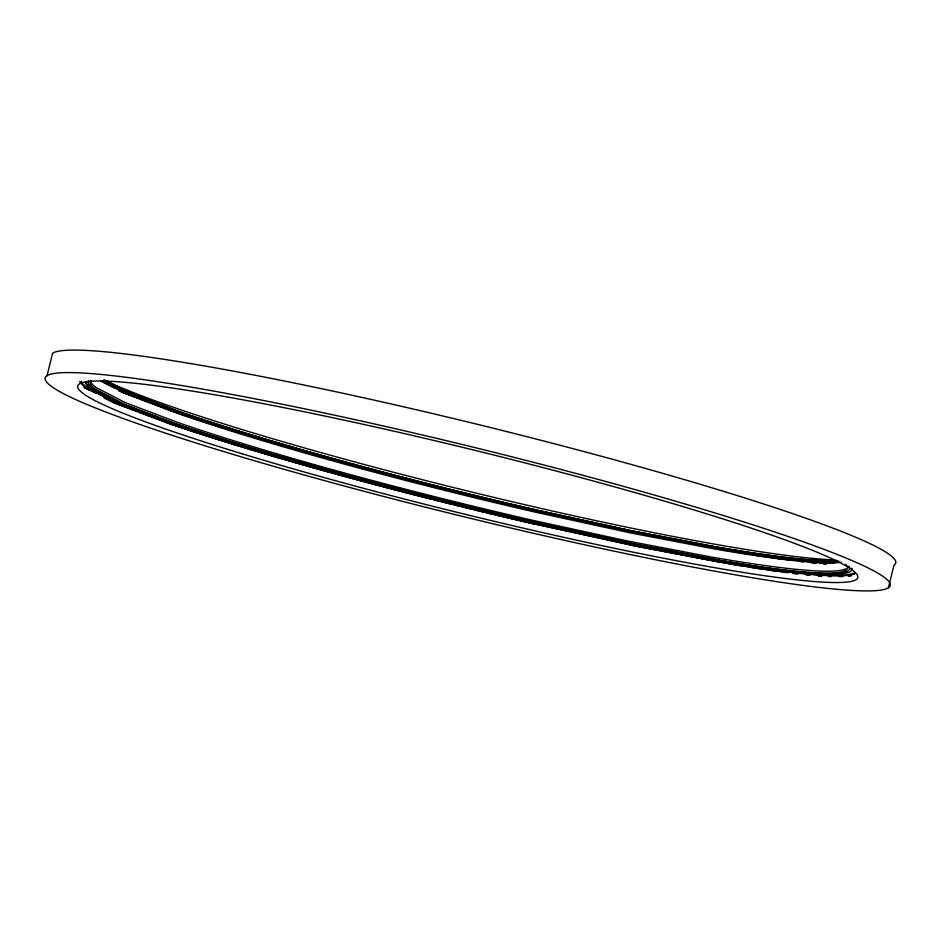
<?xml version="1.0" encoding="UTF-8"?>
<svg xmlns="http://www.w3.org/2000/svg" width="941" height="941" viewBox="0 0 941 941"><rect width="100%" height="100%" fill="white"/><g stroke="black" fill="none" stroke-linecap="round" stroke-linejoin="round"><path stroke-width="1.41" d="M47.05 375.765L52.578 353.24A435.036 34.888 13.8 0 1 512.998 433.166A435.036 34.888 13.8 0 1 893.95 565.235L888.422 587.76A435.036 34.888 13.8 0 1 222.982 451.339A435.036 34.888 13.8 0 1 291.804 406.183A435.036 34.888 13.8 0 1 888.422 587.76M716.995 547.497L632.411 531.324L536.864 510.481A398.125 31.923 13.8 0 1 177.202 411.405L123.847 391.233L103.216 380.587M722.688 549.473L636.104 532.924L538.323 511.586A407.359 32.664 13.8 0 1 170.321 410.217M723.3 549.685L636.504 533.088L538.475 511.704A408.347 32.747 13.8 0 1 169.58 410.088M720.171 560.307L634.481 543.933L536.111 522.467A409.817 32.864 13.8 0 1 241.555 444.858M627.341 542.922L710.925 558.907A383.14 30.724 13.8 0 0 845.747 564.271M718.171 561.636L633.034 545.357L535.264 524.019A407.335 32.664 13.8 0 1 167.286 422.65L111.779 401.831M633.446 545.533L720.241 562.13M708.291 559.977L634.034 545.78L535.429 524.137M711.149 560.53L718.289 561.895M536.005 509.893L630.388 530.489L713.972 546.462A383.14 30.724 13.8 0 0 837.125 560.424M536.452 510.163L631.376 530.877L715.407 546.944A385.057 30.877 13.8 0 0 838.631 561.012M532.947 522.326L628.329 543.322L712.384 559.389A385.092 30.888 13.8 0 0 848.994 566.259M533.806 522.914L629.353 543.769L713.948 559.942A387.633 31.088 13.8 0 0 852.017 568.199M336.102 473.1L247.471 447.504L173.944 423.803M119.648 390.609L172.532 410.594A404.43 32.429 13.8 0 0 537.852 511.222L634.928 532.418L720.888 548.85A393.938 31.594 13.8 0 0 833.891 563.318M118.448 390.597L170.345 410.217M120.319 391.456L169.603 410.088M121.789 392.244L180.249 414.334A393.209 31.535 13.8 0 0 535.429 512.175L629.823 532.771L713.407 548.756A383.14 30.724 13.8 0 0 841.301 562.248M113.696 400.748L117.813 402.301M121.942 403.865L164.546 419.968M120.519 403.618L174.179 423.85M169.474 423.027L115.237 402.536L85.09 386.986M113.238 402.595L135.222 410.911M137.974 411.946L164.087 421.815M106.404 380.929L128.058 392.103L180.801 412.04A393.209 31.535 13.8 0 0 535.994 509.881M104.345 380.458L126.118 391.691L179.155 411.735A395.538 31.723 13.8 0 0 536.441 510.163M102.322 381.152L120.554 390.55L174.438 410.923A401.866 32.229 13.8 0 0 537.44 510.916L633.905 531.971L719.3 548.297A391.374 31.382 13.8 0 0 832.691 562.706M100.734 380.587L127.506 394.397M101.969 381.67L114.52 388.151M95.7 389.421L125.012 404.548L177.755 424.485A393.209 31.535 13.8 0 0 532.935 522.326M90.842 388.304L120.789 403.665M84.843 387.657L96.229 393.526M103.816 397.443L112.673 402.007M83.878 387.433L88.96 390.056M104.169 397.902L110.509 401.172M833.314 559.848A401.666 32.217 13.8 0 1 459.961 489.132A401.666 32.217 13.8 0 1 103.816 379.764M831.373 575.057A399.313 32.029 13.8 0 1 828.833 574.916M787.864 570.834A399.313 32.029 13.8 0 1 785.37 570.505M782.841 570.175A399.313 32.029 13.8 0 1 773.655 568.905M770.95 568.517A399.313 32.029 13.8 0 1 768.197 568.117M765.409 567.705A399.313 32.029 13.8 0 1 749.483 565.247M746.495 564.765A399.313 32.029 13.8 0 1 743.461 564.271M740.414 563.777A399.313 32.029 13.8 0 1 729.522 561.942M726.358 561.401A399.313 32.029 13.8 0 1 721.582 560.577M240.049 444.399A409.817 32.864 13.8 0 1 165.887 420.474M845.653 568.799A383.14 30.724 13.8 0 1 711.349 557.037L627.788 541.063L533.406 520.467A393.209 31.535 13.8 0 1 178.178 422.615L125.471 402.689L96.158 387.574A383.14 30.724 13.8 0 1 90.701 380.293M826.069 563.988A399.313 32.029 13.8 0 1 823.257 563.765M815.812 563.118A399.313 32.029 13.8 0 1 811.095 562.659M802.838 561.753A399.313 32.029 13.8 0 1 799.403 561.354M780.254 558.883A399.313 32.029 13.8 0 1 777.595 558.507M774.902 558.131A399.313 32.029 13.8 0 1 772.173 557.731M762.339 556.26A399.313 32.029 13.8 0 1 753.576 554.896M749.095 554.178A399.313 32.029 13.8 0 1 739.932 552.685M736.827 552.155A399.313 32.029 13.8 0 1 733.698 551.626M728.957 550.826A399.313 32.029 13.8 0 1 725.77 550.273M535.641 524.313A409.817 32.864 13.8 0 1 514.739 519.456M511.928 518.797A409.817 32.864 13.8 0 1 506.293 517.468M503.459 516.797A409.817 32.864 13.8 0 1 494.966 514.774M492.119 514.092A409.817 32.864 13.8 0 1 486.438 512.739M483.592 512.045A409.817 32.864 13.8 0 1 475.064 509.987M472.217 509.293A409.817 32.864 13.8 0 1 463.701 507.211M460.867 506.517A409.817 32.864 13.8 0 1 455.197 505.117M452.374 504.411A409.817 32.864 13.8 0 1 443.929 502.318M441.117 501.612A409.817 32.864 13.8 0 1 436.918 500.553M429.861 498.777A409.817 32.864 13.8 0 1 421.25 496.589M418.369 495.86A409.817 32.864 13.8 0 1 165.428 422.333M95.629 389.409A383.14 30.724 13.8 0 1 90.759 381.081M534.547 510.916A409.817 32.864 13.8 0 1 514.986 506.352M512.163 505.693A409.817 32.864 13.8 0 1 506.517 504.364M503.682 503.682A409.817 32.864 13.8 0 1 495.178 501.659M492.331 500.977A409.817 32.864 13.8 0 1 486.65 499.612M483.803 498.918A409.817 32.864 13.8 0 1 475.276 496.848M472.429 496.154A409.817 32.864 13.8 0 1 463.925 494.072M461.09 493.378A409.817 32.864 13.8 0 1 455.432 491.978M452.609 491.273A409.817 32.864 13.8 0 1 444.176 489.167M430.049 485.615A409.817 32.864 13.8 0 1 418.545 482.686M415.663 481.945A409.817 32.864 13.8 0 1 168.486 409.9M821.622 576.315A399.313 32.029 13.8 0 1 818.752 576.092M809.636 575.257A399.313 32.029 13.8 0 1 806.425 574.927M796.345 573.798A399.313 32.029 13.8 0 1 792.84 573.375M787.405 572.693A399.313 32.029 13.8 0 1 784.912 572.363M777.195 571.316A399.313 32.029 13.8 0 1 767.738 569.964M764.962 569.552A399.313 32.029 13.8 0 1 756.399 568.258M753.47 567.799A399.313 32.029 13.8 0 1 749.036 567.105M744.519 566.376A399.313 32.029 13.8 0 1 729.063 563.8M830.832 576.598A397.855 31.912 13.8 0 1 828.362 576.48M821.74 576.057A397.855 31.912 13.8 0 1 818.929 575.845M809.978 575.045A397.855 31.912 13.8 0 1 806.825 574.739M798.591 573.845A397.855 31.912 13.8 0 1 793.428 573.234M786.182 572.328A397.855 31.912 13.8 0 1 720.218 562.118M535.417 524.137A408.347 32.747 13.8 0 1 166.522 422.521M826.163 563.718A397.855 31.912 13.8 0 1 823.41 563.518M816.106 562.906A397.855 31.912 13.8 0 1 811.46 562.459M803.332 561.589A397.855 31.912 13.8 0 1 799.944 561.201M790.499 560.048A397.855 31.912 13.8 0 1 726.523 550.238M90.771 388.292A387.939 31.112 13.8 0 1 85.325 382.152M533.394 522.596A395.585 31.723 13.8 0 1 176.038 424.168L123.024 404.124L93.559 388.927A385.092 30.888 13.8 0 1 88.595 380.529M533.794 522.902A398.125 31.923 13.8 0 1 174.144 423.838M91.065 388.351A387.633 31.088 13.8 0 1 85.631 382.222M837.478 561.801A387.633 31.088 13.8 0 1 716.971 547.486M169.451 423.027A404.43 32.429 13.8 0 0 534.794 523.667L631.87 544.851L717.83 561.283A393.938 31.594 13.8 0 0 855.204 573.692M85.031 386.974A393.938 31.594 13.8 0 1 79.714 381.399M854.063 572.869A391.997 31.441 13.8 0 1 716.607 560.86L631.093 544.521L534.5 523.443A402.489 32.276 13.8 0 1 170.897 423.274L116.943 402.877L86.96 387.41A391.997 31.441 13.8 0 1 81.397 381.187M851.334 575.986A396.831 31.829 13.8 0 1 848.276 576.292M842.948 576.551A396.831 31.829 13.8 0 1 838.913 576.586M831.126 576.398A396.831 31.829 13.8 0 1 828.703 576.292M820.858 575.81A396.831 31.829 13.8 0 1 818.058 575.598M809.119 574.798A396.831 31.829 13.8 0 1 805.978 574.481M797.768 573.598A396.831 31.829 13.8 0 1 794.357 573.198M789.111 572.551A396.831 31.829 13.8 0 1 719.594 561.906M826.645 563.565A396.855 31.829 13.8 0 1 819.693 563.047M815.259 562.659A396.855 31.829 13.8 0 1 812.189 562.365M802.52 561.354A396.855 31.829 13.8 0 1 799.144 560.965M789.711 559.813A396.855 31.829 13.8 0 1 724.288 549.744M241.755 453.668A401.666 32.217 13.8 0 0 856.145 579.632A401.666 32.217 13.8 0 0 305.296 411.982A401.666 32.217 13.8 0 0 241.755 453.668"/></g></svg>
